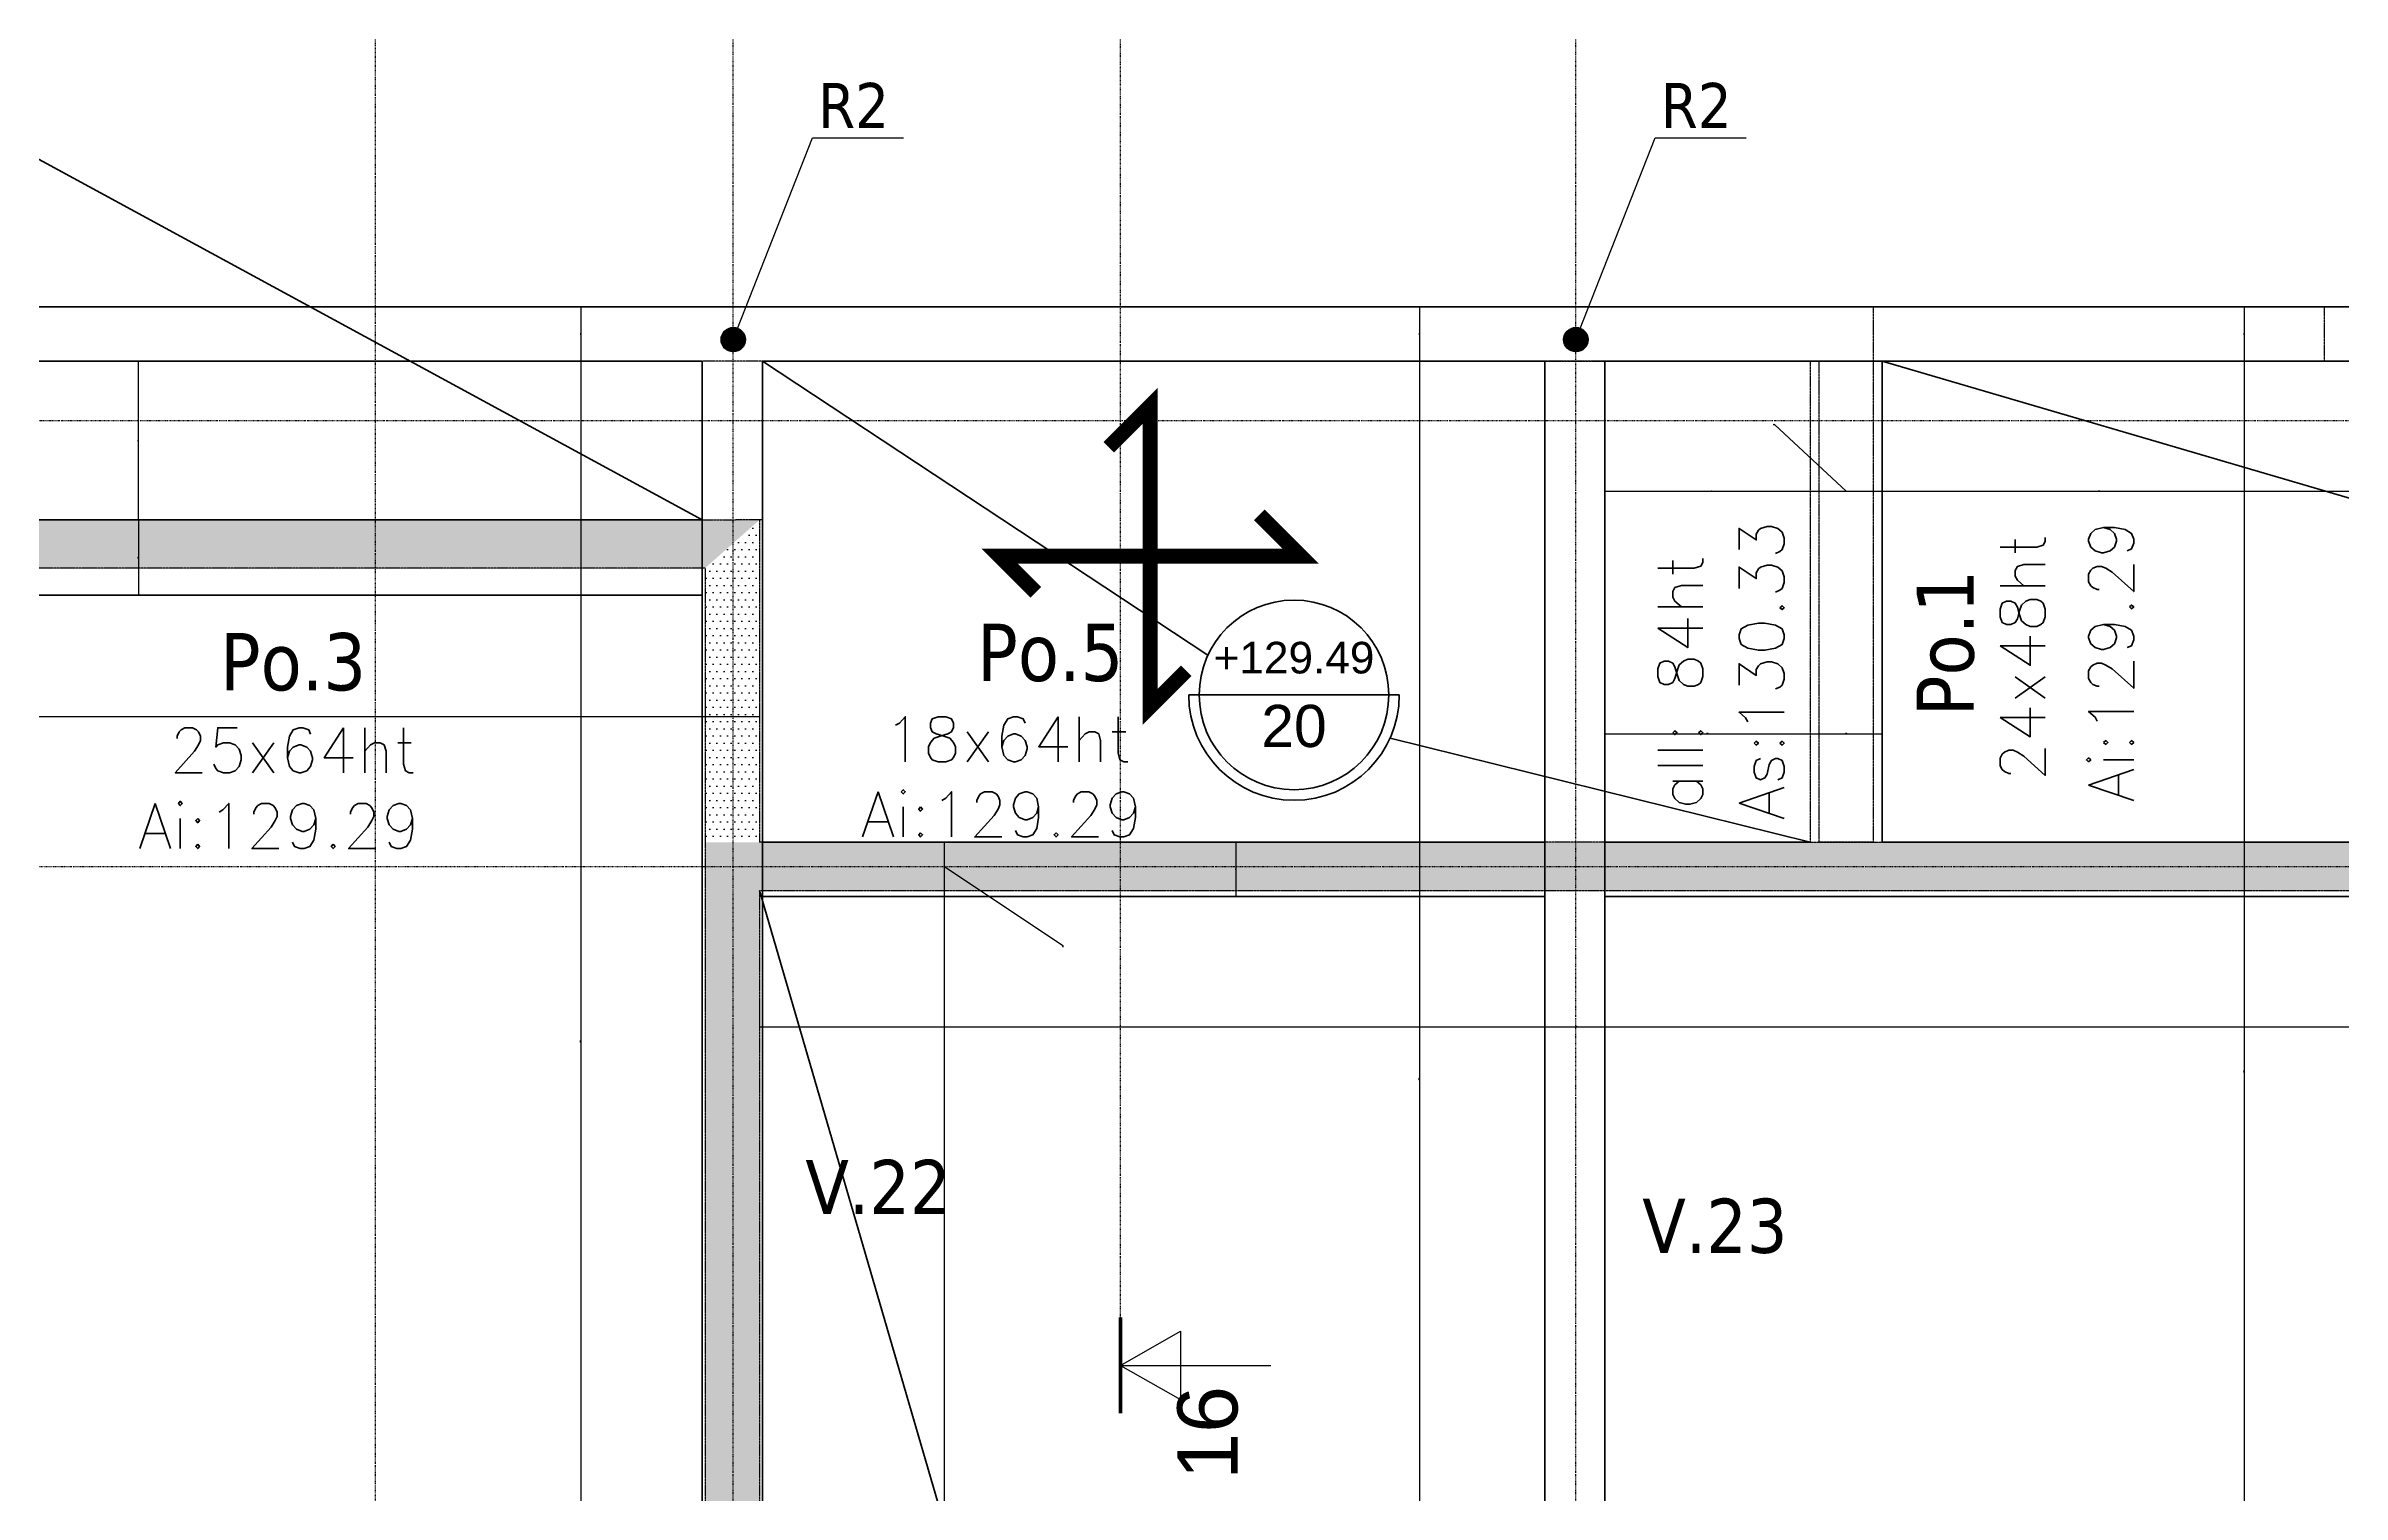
# Model space of a CAD drawing. Extents: x -12912 to 27386, y 1818 to 8189.
# Drawn here: x 3308 to 4071, y 7039 to 7520 of the extents above; entities that cross this region are included whole.
import ezdxf

# ---------------------------------------------------------------- set-up
doc = ezdxf.new("R2010")
doc.units = 0
doc.header["$MEASUREMENT"] = 0
for name, pattern in [('CACHE2', [4.7625, 3.175, -1.5875]), ('GrDotted', [0.4, 0.1, -0.1, 0.1, -0.1]), ('GrFeatureAxis', [0.85, 0.25, -0.2, 0.1, -0.2, 0.1]), ('STRICHPUNKT2_S11', [0.9, 0.7, -0.1, 0, -0.1])]:
    doc.linetypes.add(name, pattern=pattern)
doc.layers.get('0').update_dxf_attribs({"linetype": 'CONTINUOUS'})
doc.layers.get('DEFPOINTS').update_dxf_attribs({"linetype": 'CONTINUOUS'})
for name, color, linetype in [('K_ENT_M_Building_Coffrage PH Sous sol', 7, 'CONTINUOUS'), ('STR_COTATION', 1, 'CONTINUOUS'), ('STR_dob_liaisons_voiles', 23, 'CONTINUOUS'), ('STR_SURCH', 9, 'CACHE2'), ('STR_TXT', 102, 'CONTINUOUS'), ('STR_TXT_V', 102, 'CONTINUOUS')]:
    doc.layers.add(name, color=color, linetype=linetype)
for name, color, linetype, lineweight in [('STR_AXES', 4, 'STRICHPUNKT2_S11', 25), ('STR_DALLES', 103, 'CONTINUOUS', 35), ('STR_dob_dalles', 130, 'CONTINUOUS', 35), ('STR_POUTRES', 102, 'CONTINUOUS', 35), ('STR_VOILES', 6, 'CONTINUOUS', 70)]:
    doc.layers.add(name, color=color, linetype=linetype, lineweight=lineweight)
doc.styles.add('EPAIS', font='TAHOMA.TTF')
doc.styles.add('FIN', font='romans.shx')
doc.styles.add('GrCut', font='swissli.ttf', dxfattribs={"height": 0.2})
doc.styles.add('GrDimensions', font='simplex.shx')
doc.dimstyles.new('GrDimensions', dxfattribs={"dimtxt": 0.09, "dimasz": 0.05, "dimexe": 0.07, "dimexo": 0, "dimgap": 0.05, "dimtad": 1, "dimzin": 0, "dimdsep": 46, "dimtxsty": 'GrDimensions', "dimblk": 'ARCHTICK', "dimblk1": 'ARCHTICK', "dimblk2": 'ARCHTICK', "dimcen": 0.09, "dimadec": 0, "dimazin": 0, "dimtfac": 1, "dimtdec": 4, "dimtmove": 0, "dimatfit": 3, "dimldrblk": 'OPEN30', "dimfxl": 0, "dimtolj": 1, "dimtzin": 0, "dimarcsym": 0})
doc.dimstyles.new('nOVO', dxfattribs={"dimscale": 1.3, "dimtxt": 0.09, "dimasz": 0.05, "dimexe": 0.07, "dimexo": 0, "dimgap": 0.05, "dimtad": 1, "dimzin": 0, "dimdsep": 46, "dimtxsty": 'GrDimensions', "dimblk": 'ARCHTICK', "dimcen": 0.09, "dimadec": 0, "dimazin": 0, "dimtfac": 1, "dimtmove": 0, "dimatfit": 3, "dimldrblk": 'OPEN30', "dimfxl": 0, "dimtolj": 1, "dimtzin": 0, "dimarcsym": 0})
doc.dimstyles.new('Novo_MALKO', dxfattribs={"dimscale": 1.3, "dimtxt": 0.09, "dimasz": 0.05, "dimexe": 0.07, "dimexo": 0, "dimgap": 0.05, "dimtad": 1, "dimdec": 0, "dimlfac": 100, "dimzin": 0, "dimdsep": 46, "dimtxsty": 'GrDimensions', "dimblk": 'ARCHTICK', "dimcen": 0.09, "dimadec": 0, "dimazin": 0, "dimtfac": 1, "dimtdec": 0, "dimtmove": 0, "dimatfit": 3, "dimldrblk": 'OPEN30', "dimfxl": 0, "dimtolj": 1, "dimtzin": 0, "dimarcsym": 0})
pattern_1 = [(0, (5243.0074, 5883.9378), (1.190625, 2.38125), [0, -2.38125])]

# ---------------------------------------------------------------- blocks, each defined once
blk = doc.blocks.new('_ArchTick')
at = {"color": 0, "linetype": 'ByBlock', "const_width": 0.15}
blk.add_lwpolyline([(-0.5, -0.5), (0.5, 0.5)], dxfattribs=at)
blk = doc.blocks.new('*D308')
at = {"layer": 'DEFPOINTS', "color": 0, "linetype": 'Continuous'}
for p in [(2945.41, 7303.5), (3526.96, 7303.51), (3526.96, 7297.68)]:
    blk.add_point(p, dxfattribs=at)
at = {"layer": 'STR_COTATION', "color": 0, "linetype": 'Continuous', "lineweight": -2}
for p, q in [((2945.41, 7303.5), (2945.41, 7297.59)), ((3526.96, 7303.51), (3526.96, 7297.59)), ((2945.41, 7297.68), (3526.96, 7297.68))]:
    blk.add_line(p, q, dxfattribs=at)
at = {"layer": 'STR_COTATION', "color": 0, "linetype": 'Continuous', "lineweight": -2, "xscale": 0.065, "yscale": 0.065, "zscale": 0.065, "rotation": 180}
blk.add_blockref('_ArchTick', (2945.41, 7297.68), dxfattribs=at)
at = {"layer": 'STR_COTATION', "color": 0, "linetype": 'Continuous', "lineweight": -2, "xscale": 0.065, "yscale": 0.065, "zscale": 0.065}
blk.add_blockref('_ArchTick', (3526.96, 7297.68), dxfattribs=at)
at = {"layer": 'STR_COTATION', "color": 0, "linetype": 'Continuous', "lineweight": -3, "insert": (3236.18, 7297.81), "char_height": 0.117, "attachment_point": 5, "style": 'GrDimensions'}
blk.add_mtext('\\A1;581.55', dxfattribs=at)
blk = doc.blocks.new('_Open30')
at = {"color": 0, "linetype": 'ByBlock', "lineweight": -2}
for p, q in [((-1, 0), (0, 0)), ((0, 0), (-1, 0)), ((0, 0), (-1, 0))]:
    blk.add_line(p, q, dxfattribs=at)
blk = doc.blocks.new('*D309')
at = {"layer": 'DEFPOINTS', "color": 0, "linetype": 'Continuous'}
for p in [(3526.96, 7303.51), (3545.06, 7301.88), (3545.06, 7297.68)]:
    blk.add_point(p, dxfattribs=at)
at = {"layer": 'STR_COTATION', "color": 0, "linetype": 'Continuous', "lineweight": -2}
for p, q in [((3526.96, 7303.51), (3526.96, 7297.59)), ((3526.96, 7297.68), (3545.06, 7297.68)), ((3545.06, 7301.88), (3545.06, 7297.59))]:
    blk.add_line(p, q, dxfattribs=at)
at = {"layer": 'STR_COTATION', "color": 0, "linetype": 'Continuous', "lineweight": -2, "xscale": 0.065, "yscale": 0.065, "zscale": 0.065, "rotation": 180}
blk.add_blockref('_ArchTick', (3526.96, 7297.68), dxfattribs=at)
at = {"layer": 'STR_COTATION', "color": 0, "linetype": 'Continuous', "lineweight": -2, "xscale": 0.065, "yscale": 0.065, "zscale": 0.065}
blk.add_blockref('_ArchTick', (3545.06, 7297.68), dxfattribs=at)
at = {"layer": 'STR_COTATION', "color": 0, "linetype": 'Continuous', "lineweight": -3, "insert": (3536.01, 7297.81), "char_height": 0.117, "attachment_point": 5, "style": 'GrDimensions'}
blk.add_mtext('\\A1;1810', dxfattribs=at)
blk = doc.blocks.new('*D310')
at = {"layer": 'DEFPOINTS', "color": 0, "linetype": 'Continuous'}
for p in [(3545.06, 7200.67), (4088.01, 7201.87), (4088.01, 7194.64)]:
    blk.add_point(p, dxfattribs=at)
at = {"layer": 'STR_COTATION', "color": 0, "linetype": 'Continuous', "lineweight": -2}
for p, q in [((3545.06, 7200.67), (3545.06, 7194.55)), ((4088.01, 7201.87), (4088.01, 7194.55)), ((3545.06, 7194.64), (4088.01, 7194.64))]:
    blk.add_line(p, q, dxfattribs=at)
at = {"layer": 'STR_COTATION', "color": 0, "linetype": 'Continuous', "lineweight": -2, "xscale": 0.065, "yscale": 0.065, "zscale": 0.065, "rotation": 180}
blk.add_blockref('_ArchTick', (3545.06, 7194.64), dxfattribs=at)
at = {"layer": 'STR_COTATION', "color": 0, "linetype": 'Continuous', "lineweight": -2, "xscale": 0.065, "yscale": 0.065, "zscale": 0.065}
blk.add_blockref('_ArchTick', (4088.01, 7194.64), dxfattribs=at)
at = {"layer": 'STR_COTATION', "color": 0, "linetype": 'Continuous', "lineweight": -3, "insert": (3816.53, 7194.77), "char_height": 0.117, "attachment_point": 5, "style": 'GrDimensions'}
blk.add_mtext('\\A1;542.95', dxfattribs=at)
blk = doc.blocks.new('*D421')
at = {"layer": 'DEFPOINTS', "color": 0, "linetype": 'Continuous'}
for p in [(4038.42, 7433.86), (4038.42, 7415.76), (4038.42, 7415.76)]:
    blk.add_point(p, dxfattribs=at)
at = {"layer": 'STR_COTATION', "color": 0, "linetype": 'Continuous', "lineweight": -2}
for p, q in [((4038.42, 7433.86), (4038.33, 7433.86)), ((4038.42, 7433.86), (4038.42, 7415.76)), ((4038.42, 7415.76), (4038.33, 7415.76))]:
    blk.add_line(p, q, dxfattribs=at)
at = {"layer": 'STR_COTATION', "color": 0, "linetype": 'Continuous', "lineweight": -2, "xscale": 0.065, "yscale": 0.065, "zscale": 0.065}
for p, rotation in [((4038.42, 7433.86), 90), ((4038.42, 7415.76), 270)]:
    blk.add_blockref('_ArchTick', p, dxfattribs=dict(at, rotation=rotation))
at = {"layer": 'STR_COTATION', "color": 0, "linetype": 'Continuous', "lineweight": -3, "insert": (4038.3, 7424.81), "char_height": 0.117, "attachment_point": 5, "rotation": 90, "style": 'GrDimensions'}
blk.add_mtext('\\A1;1810', dxfattribs=at)
blk = doc.blocks.new('*D422')
at = {"layer": 'DEFPOINTS', "color": 0, "linetype": 'Continuous'}
for p in [(4038.42, 7415.76), (4038.42, 6943.81), (4047.93, 6943.81)]:
    blk.add_point(p, dxfattribs=at)
at = {"layer": 'STR_COTATION', "color": 0, "linetype": 'Continuous', "lineweight": -2}
for p, q in [((4038.42, 7415.76), (4038.51, 7415.76)), ((4038.42, 7415.76), (4038.42, 6943.81)), ((4047.93, 6943.81), (4038.33, 6943.81))]:
    blk.add_line(p, q, dxfattribs=at)
at = {"layer": 'STR_COTATION', "color": 0, "linetype": 'Continuous', "lineweight": -2, "xscale": 0.065, "yscale": 0.065, "zscale": 0.065}
for p, rotation in [((4038.42, 7415.76), 90), ((4038.42, 6943.81), 270)]:
    blk.add_blockref('_ArchTick', p, dxfattribs=dict(at, rotation=rotation))
at = {"layer": 'STR_COTATION', "color": 0, "linetype": 'Continuous', "lineweight": -3, "insert": (4038.3, 7179.79), "char_height": 0.117, "attachment_point": 5, "rotation": 90, "style": 'GrDimensions'}
blk.add_mtext('\\A1;471.95', dxfattribs=at)
blk = doc.blocks.new('*D424')
at = {"layer": 'DEFPOINTS', "color": 0, "linetype": 'Continuous'}
for p in [(3764.35, 7433.86), (3764.35, 7415.76), (3764.35, 7415.76)]:
    blk.add_point(p, dxfattribs=at)
at = {"layer": 'STR_COTATION', "color": 0, "linetype": 'Continuous', "lineweight": -2}
for p, q in [((3764.35, 7433.86), (3764.26, 7433.86)), ((3764.35, 7433.86), (3764.35, 7415.76)), ((3764.35, 7415.76), (3764.26, 7415.76))]:
    blk.add_line(p, q, dxfattribs=at)
at = {"layer": 'STR_COTATION', "color": 0, "linetype": 'Continuous', "lineweight": -2, "xscale": 0.065, "yscale": 0.065, "zscale": 0.065}
for p, rotation in [((3764.35, 7433.86), 90), ((3764.35, 7415.76), 270)]:
    blk.add_blockref('_ArchTick', p, dxfattribs=dict(at, rotation=rotation))
at = {"layer": 'STR_COTATION', "color": 0, "linetype": 'Continuous', "lineweight": -3, "insert": (3764.22, 7424.81), "char_height": 0.117, "attachment_point": 5, "rotation": 90, "style": 'GrDimensions'}
blk.add_mtext('\\A1;1810', dxfattribs=at)
blk = doc.blocks.new('*D425')
at = {"layer": 'DEFPOINTS', "color": 0, "linetype": 'Continuous'}
for p in [(3764.35, 7415.76), (3764.35, 6938.81), (3771.28, 6938.81)]:
    blk.add_point(p, dxfattribs=at)
at = {"layer": 'STR_COTATION', "color": 0, "linetype": 'Continuous', "lineweight": -2}
for p, q in [((3764.35, 7415.76), (3764.44, 7415.76)), ((3764.35, 7415.76), (3764.35, 6938.81)), ((3771.28, 6938.81), (3764.26, 6938.81))]:
    blk.add_line(p, q, dxfattribs=at)
at = {"layer": 'STR_COTATION', "color": 0, "linetype": 'Continuous', "lineweight": -2, "xscale": 0.065, "yscale": 0.065, "zscale": 0.065}
for p, rotation in [((3764.35, 7415.76), 90), ((3764.35, 6938.81), 270)]:
    blk.add_blockref('_ArchTick', p, dxfattribs=dict(at, rotation=rotation))
at = {"layer": 'STR_COTATION', "color": 0, "linetype": 'Continuous', "lineweight": -3, "insert": (3764.22, 7177.29), "char_height": 0.117, "attachment_point": 5, "rotation": 90, "style": 'GrDimensions'}
blk.add_mtext('\\A1;476.95', dxfattribs=at)
blk = doc.blocks.new('*D427')
at = {"layer": 'DEFPOINTS', "color": 0, "ltscale": 4.5}
for p in [(3485.69, 7433.86), (3485.69, 7415.76), (3485.69, 7415.76)]:
    blk.add_point(p, dxfattribs=at)
at = {"layer": 'STR_COTATION', "color": 0, "lineweight": -2, "ltscale": 4.5}
for p, q in [((3485.69, 7433.86), (3485.6, 7433.86)), ((3485.69, 7433.86), (3485.69, 7415.76)), ((3485.69, 7415.76), (3485.6, 7415.76))]:
    blk.add_line(p, q, dxfattribs=at)
at = {"layer": 'STR_COTATION', "color": 0, "lineweight": -2, "ltscale": 4.5, "xscale": 0.065, "yscale": 0.065, "zscale": 0.065}
for p, rotation in [((3485.69, 7433.86), 90), ((3485.69, 7415.76), 270)]:
    blk.add_blockref('_ArchTick', p, dxfattribs=dict(at, rotation=rotation))
at = {"layer": 'STR_COTATION', "color": 0, "ltscale": 4.5, "insert": (3485.57, 7424.81), "char_height": 0.117, "attachment_point": 5, "rotation": 90, "style": 'GrDimensions'}
blk.add_mtext('\\A1;1810', dxfattribs=at)
blk = doc.blocks.new('*D428')
at = {"layer": 'DEFPOINTS', "color": 0, "linetype": 'Continuous'}
for p in [(3485.69, 7415.76), (3485.69, 6963.81), (3497.82, 6963.81)]:
    blk.add_point(p, dxfattribs=at)
at = {"layer": 'STR_COTATION', "color": 0, "linetype": 'Continuous', "lineweight": -2}
for p, q in [((3485.69, 7415.76), (3485.78, 7415.76)), ((3485.69, 7415.76), (3485.69, 6963.81)), ((3497.82, 6963.81), (3485.6, 6963.81))]:
    blk.add_line(p, q, dxfattribs=at)
at = {"layer": 'STR_COTATION', "color": 0, "linetype": 'Continuous', "lineweight": -2, "xscale": 0.065, "yscale": 0.065, "zscale": 0.065}
for p, rotation in [((3485.69, 7415.76), 90), ((3485.69, 6963.81), 270)]:
    blk.add_blockref('_ArchTick', p, dxfattribs=dict(at, rotation=rotation))
at = {"layer": 'STR_COTATION', "color": 0, "linetype": 'Continuous', "lineweight": -3, "insert": (3485.57, 7189.79), "char_height": 0.117, "attachment_point": 5, "rotation": 90, "style": 'GrDimensions'}
blk.add_mtext('\\A1;451.95', dxfattribs=at)
blk = doc.blocks.new('*D587')
at = {"layer": 'DEFPOINTS', "color": 0, "linetype": 'Continuous'}
for p in [(3606.51, 7239.91), (3606.51, 7239.91), (3606.51, 6648.64)]:
    blk.add_point(p, dxfattribs=at)
at = {"layer": 'STR_COTATION', "color": 0, "linetype": 'Continuous', "lineweight": -2}
for p, q in [((3606.51, 7239.91), (3606.42, 7239.91)), ((3606.51, 6648.64), (3606.51, 7239.91)), ((3606.51, 6648.64), (3606.42, 6648.64))]:
    blk.add_line(p, q, dxfattribs=at)
at = {"layer": 'STR_COTATION', "color": 0, "linetype": 'Continuous', "lineweight": -2, "xscale": 0.065, "yscale": 0.065, "zscale": 0.065}
for p, rotation in [((3606.51, 7239.91), 90), ((3606.51, 6648.64), 270)]:
    blk.add_blockref('_ArchTick', p, dxfattribs=dict(at, rotation=rotation))
at = {"layer": 'STR_COTATION', "color": 0, "linetype": 'Continuous', "lineweight": -3, "insert": (3606.39, 6944.28), "char_height": 0.117, "attachment_point": 5, "rotation": 90, "style": 'GrDimensions'}
blk.add_mtext('\\A1;591.28', dxfattribs=at)
blk = doc.blocks.new('*D588')
at = {"layer": 'DEFPOINTS', "color": 0, "linetype": 'Continuous'}
for p in [(3606.51, 7255.91), (3606.51, 7255.91), (3606.51, 7239.91)]:
    blk.add_point(p, dxfattribs=at)
at = {"layer": 'STR_COTATION', "color": 0, "linetype": 'Continuous', "lineweight": -2}
for p, q in [((3606.51, 7255.91), (3606.42, 7255.91)), ((3606.51, 7239.91), (3606.51, 7255.91)), ((3606.51, 7247.91), (3645.91, 7221.59)), ((3606.51, 7239.91), (3606.42, 7239.91)), ((3645.91, 7221.59), (3645.91, 7221.07))]:
    blk.add_line(p, q, dxfattribs=at)
at = {"layer": 'STR_COTATION', "color": 0, "linetype": 'Continuous', "lineweight": -2, "xscale": 0.065, "yscale": 0.065, "zscale": 0.065}
for p, rotation in [((3606.51, 7255.91), 90), ((3606.51, 7239.91), 270)]:
    blk.add_blockref('_ArchTick', p, dxfattribs=dict(at, rotation=rotation))
at = {"layer": 'STR_COTATION', "color": 0, "linetype": 'Continuous', "lineweight": -3, "insert": (3645.79, 7221.33), "char_height": 0.117, "attachment_point": 5, "rotation": 90, "style": 'GrDimensions'}
blk.add_mtext('\\A1;1600', dxfattribs=at)
blk = doc.blocks.new('*D770')
at = {"layer": 'DEFPOINTS', "color": 0, "ltscale": 4.5}
for p in [(3333.98, 7363.02), (3333.98, 7338.02), (3338.7, 7338.02)]:
    blk.add_point(p, dxfattribs=at)
at = {"layer": 'STR_COTATION', "color": 0, "lineweight": -2, "ltscale": 4.5}
for p, q in [((3338.61, 7363.02), (3338.79, 7363.02)), ((3338.7, 7363.02), (3338.7, 7338.02)), ((3338.61, 7338.02), (3338.79, 7338.02))]:
    blk.add_line(p, q, dxfattribs=at)
at = {"layer": 'STR_COTATION', "color": 0, "lineweight": -2, "ltscale": 4.5, "xscale": 0.065, "yscale": 0.065, "zscale": 0.065}
for p, rotation in [((3338.7, 7363.02), 90), ((3338.7, 7338.02), 270)]:
    blk.add_blockref('_ArchTick', p, dxfattribs=dict(at, rotation=rotation))
at = {"layer": 'STR_COTATION', "color": 0, "ltscale": 4.5, "insert": (3338.58, 7350.52), "char_height": 0.117, "attachment_point": 5, "rotation": 90, "style": 'GrDimensions'}
blk.add_mtext('\\A1;2500', dxfattribs=at)
blk = doc.blocks.new('*D771')
at = {"layer": 'DEFPOINTS', "color": 0, "ltscale": 4.5}
for p in [(3698.93, 7255.91), (3698.93, 7237.91), (3703.4, 7237.91)]:
    blk.add_point(p, dxfattribs=at)
at = {"layer": 'STR_COTATION', "color": 0, "lineweight": -2, "ltscale": 4.5}
for p, q in [((3703.3, 7255.91), (3703.49, 7255.91)), ((3703.4, 7255.91), (3703.4, 7237.91)), ((3703.3, 7237.91), (3703.49, 7237.91))]:
    blk.add_line(p, q, dxfattribs=at)
at = {"layer": 'STR_COTATION', "color": 0, "lineweight": -2, "ltscale": 4.5, "xscale": 0.065, "yscale": 0.065, "zscale": 0.065}
for p, rotation in [((3703.4, 7255.91), 90), ((3703.4, 7237.91), 270)]:
    blk.add_blockref('_ArchTick', p, dxfattribs=dict(at, rotation=rotation))
at = {"layer": 'STR_COTATION', "color": 0, "ltscale": 4.5, "insert": (3703.27, 7246.91), "char_height": 0.117, "attachment_point": 5, "rotation": 90, "style": 'GrDimensions'}
blk.add_mtext('\\A1;1800', dxfattribs=at)
blk = doc.blocks.new('*D772')
at = {"layer": 'DEFPOINTS', "color": 0, "ltscale": 4.5}
for p in [(3894.17, 7287.16), (3918.17, 7291.97), (3918.17, 7287.16)]:
    blk.add_point(p, dxfattribs=at)
at = {"layer": 'STR_COTATION', "color": 0, "lineweight": -2, "ltscale": 4.5}
for p, q in [((3894.17, 7291.88), (3894.17, 7292.06)), ((3894.17, 7291.97), (3918.17, 7291.97)), ((3918.17, 7291.88), (3918.17, 7292.06))]:
    blk.add_line(p, q, dxfattribs=at)
at = {"layer": 'STR_COTATION', "color": 0, "lineweight": -2, "ltscale": 4.5, "xscale": 0.065, "yscale": 0.065, "zscale": 0.065, "rotation": 180}
blk.add_blockref('_ArchTick', (3894.17, 7291.97), dxfattribs=at)
at = {"layer": 'STR_COTATION', "color": 0, "lineweight": -2, "ltscale": 4.5, "xscale": 0.065, "yscale": 0.065, "zscale": 0.065}
blk.add_blockref('_ArchTick', (3918.17, 7291.97), dxfattribs=at)
at = {"layer": 'STR_COTATION', "color": 0, "ltscale": 4.5, "insert": (3906.17, 7292.09), "char_height": 0.117, "attachment_point": 5, "style": 'GrDimensions'}
blk.add_mtext('\\A1;2400', dxfattribs=at)
blk = doc.blocks.new('*D773')
at = {"layer": 'DEFPOINTS', "color": 0, "ltscale": 4.5}
for p in [(3826.01, 7415.76), (3894.17, 7415.76), (3894.17, 7291.97)]:
    blk.add_point(p, dxfattribs=at)
at = {"layer": 'STR_COTATION', "color": 0, "lineweight": -2, "ltscale": 4.5}
for p, q in [((3826.01, 7292.06), (3826.01, 7291.88)), ((3826.01, 7291.97), (3894.17, 7291.97)), ((3894.17, 7292.06), (3894.17, 7291.88))]:
    blk.add_line(p, q, dxfattribs=at)
at = {"layer": 'STR_COTATION', "color": 0, "lineweight": -2, "ltscale": 4.5, "xscale": 0.065, "yscale": 0.065, "zscale": 0.065, "rotation": 180}
blk.add_blockref('_ArchTick', (3826.01, 7291.97), dxfattribs=at)
at = {"layer": 'STR_COTATION', "color": 0, "lineweight": -2, "ltscale": 4.5, "xscale": 0.065, "yscale": 0.065, "zscale": 0.065}
blk.add_blockref('_ArchTick', (3894.17, 7291.97), dxfattribs=at)
at = {"layer": 'STR_COTATION', "color": 0, "ltscale": 4.5, "insert": (3860.09, 7292.09), "char_height": 0.117, "attachment_point": 5, "style": 'GrDimensions'}
blk.add_mtext('\\A1;6816', dxfattribs=at)
blk = doc.blocks.new('*D859')
at = {"layer": 'DEFPOINTS', "color": 0, "ltscale": 4.5}
for p in [(3826.01, 7377.67), (3897.17, 7377.67), (3897.17, 7372.55)]:
    blk.add_point(p, dxfattribs=at)
at = {"layer": 'STR_COTATION', "color": 0, "lineweight": -2, "ltscale": 4.5}
for p, q in [((3826.01, 7372.64), (3826.01, 7372.46)), ((3826.01, 7372.55), (3897.17, 7372.55)), ((3897.17, 7372.64), (3897.17, 7372.46))]:
    blk.add_line(p, q, dxfattribs=at)
at = {"layer": 'STR_COTATION', "color": 0, "lineweight": -2, "ltscale": 4.5, "xscale": 0.065, "yscale": 0.065, "zscale": 0.065, "rotation": 180}
blk.add_blockref('_ArchTick', (3826.01, 7372.55), dxfattribs=at)
at = {"layer": 'STR_COTATION', "color": 0, "lineweight": -2, "ltscale": 4.5, "xscale": 0.065, "yscale": 0.065, "zscale": 0.065}
blk.add_blockref('_ArchTick', (3897.17, 7372.55), dxfattribs=at)
at = {"layer": 'STR_COTATION', "color": 0, "ltscale": 4.5, "insert": (3861.59, 7372.67), "char_height": 0.117, "attachment_point": 5, "style": 'GrDimensions'}
blk.add_mtext('\\A1;7116', dxfattribs=at)
blk = doc.blocks.new('*D860')
at = {"layer": 'DEFPOINTS', "color": 0, "ltscale": 4.5}
for p in [(3915.17, 7382.73), (3897.17, 7377.67), (3915.17, 7372.55)]:
    blk.add_point(p, dxfattribs=at)
at = {"layer": 'STR_COTATION', "color": 0, "lineweight": -2, "ltscale": 4.5}
for p, q in [((3882.47, 7394.65), (3881.95, 7394.65)), ((3906.17, 7372.55), (3882.47, 7394.65)), ((3897.17, 7372.64), (3897.17, 7372.46)), ((3897.17, 7372.55), (3915.17, 7372.55)), ((3915.17, 7372.64), (3915.17, 7372.46))]:
    blk.add_line(p, q, dxfattribs=at)
at = {"layer": 'STR_COTATION', "color": 0, "lineweight": -2, "ltscale": 4.5, "xscale": 0.065, "yscale": 0.065, "zscale": 0.065, "rotation": 180}
blk.add_blockref('_ArchTick', (3897.17, 7372.55), dxfattribs=at)
at = {"layer": 'STR_COTATION', "color": 0, "lineweight": -2, "ltscale": 4.5, "xscale": 0.065, "yscale": 0.065, "zscale": 0.065}
blk.add_blockref('_ArchTick', (3915.17, 7372.55), dxfattribs=at)
at = {"layer": 'STR_COTATION', "color": 0, "ltscale": 4.5, "insert": (3882.21, 7394.77), "char_height": 0.117, "attachment_point": 5, "style": 'GrDimensions'}
blk.add_mtext('\\A1;1800', dxfattribs=at)
blk = doc.blocks.new('*D868')
at = {"layer": 'DEFPOINTS', "color": 0, "ltscale": 4.5}
for p in [(4065.17, 7415.76), (3915.17, 7382.73), (4065.17, 7372.55)]:
    blk.add_point(p, dxfattribs=at)
at = {"layer": 'STR_COTATION', "color": 0, "lineweight": -2, "ltscale": 4.5}
for p, q in [((3915.17, 7372.64), (3915.17, 7372.46)), ((3915.17, 7372.55), (4065.17, 7372.55)), ((4065.17, 7372.64), (4065.17, 7372.46))]:
    blk.add_line(p, q, dxfattribs=at)
at = {"layer": 'STR_COTATION', "color": 0, "lineweight": -2, "ltscale": 4.5, "xscale": 0.065, "yscale": 0.065, "zscale": 0.065, "rotation": 180}
blk.add_blockref('_ArchTick', (3915.17, 7372.55), dxfattribs=at)
at = {"layer": 'STR_COTATION', "color": 0, "lineweight": -2, "ltscale": 4.5, "xscale": 0.065, "yscale": 0.065, "zscale": 0.065}
blk.add_blockref('_ArchTick', (4065.17, 7372.55), dxfattribs=at)
at = {"layer": 'STR_COTATION', "color": 0, "ltscale": 4.5, "insert": (3990.17, 7372.67), "char_height": 0.117, "attachment_point": 5, "style": 'GrDimensions'}
blk.add_mtext('\\A1;150.00', dxfattribs=at)
blk = doc.blocks.new('*D869')
at = {"layer": 'DEFPOINTS', "color": 0, "ltscale": 4.5}
for p in [(4065.17, 7415.76), (4644.01, 7415.76), (4644.01, 7372.55)]:
    blk.add_point(p, dxfattribs=at)
at = {"layer": 'STR_COTATION', "color": 0, "lineweight": -2, "ltscale": 4.5}
for p, q in [((4065.17, 7372.64), (4065.17, 7372.46)), ((4065.17, 7372.55), (4644.01, 7372.55)), ((4644.01, 7372.64), (4644.01, 7372.46))]:
    blk.add_line(p, q, dxfattribs=at)
at = {"layer": 'STR_COTATION', "color": 0, "lineweight": -2, "ltscale": 4.5, "xscale": 0.065, "yscale": 0.065, "zscale": 0.065, "rotation": 180}
blk.add_blockref('_ArchTick', (4065.17, 7372.55), dxfattribs=at)
at = {"layer": 'STR_COTATION', "color": 0, "lineweight": -2, "ltscale": 4.5, "xscale": 0.065, "yscale": 0.065, "zscale": 0.065}
blk.add_blockref('_ArchTick', (4644.01, 7372.55), dxfattribs=at)
at = {"layer": 'STR_COTATION', "color": 0, "ltscale": 4.5, "insert": (4354.59, 7372.67), "char_height": 0.117, "attachment_point": 5, "style": 'GrDimensions'}
blk.add_mtext('\\A1;578.83', dxfattribs=at)
blk = doc.blocks.new('*D929')
at = {"layer": 'DEFPOINTS', "color": 0, "ltscale": 4.5}
for p in [(3338.7, 7415.76), (3349.51, 7415.76), (3333.98, 7363.02)]:
    blk.add_point(p, dxfattribs=at)
at = {"layer": 'STR_COTATION', "color": 0, "lineweight": -2, "ltscale": 4.5}
for p, q in [((3338.79, 7415.76), (3338.61, 7415.76)), ((3338.7, 7363.02), (3338.7, 7415.76)), ((3338.61, 7363.02), (3338.79, 7363.02))]:
    blk.add_line(p, q, dxfattribs=at)
at = {"layer": 'STR_COTATION', "color": 0, "lineweight": -2, "ltscale": 4.5, "xscale": 0.065, "yscale": 0.065, "zscale": 0.065}
for p, rotation in [((3338.7, 7415.76), 90), ((3338.7, 7363.02), 270)]:
    blk.add_blockref('_ArchTick', p, dxfattribs=dict(at, rotation=rotation))
at = {"layer": 'STR_COTATION', "color": 0, "ltscale": 4.5, "insert": (3338.58, 7389.39), "char_height": 0.117, "attachment_point": 5, "rotation": 90, "style": 'GrDimensions'}
blk.add_mtext('\\A1;5274', dxfattribs=at)

msp = doc.modelspace()

# ---------------------------------------------------------------- hatches: boundary and pattern name
at = {"layer": 'STR_dob_liaisons_voiles', "ltscale": 4.5}
h = msp.add_hatch(color=256, dxfattribs=at)
h.paths.add_polyline_path([(3537.847, 7426.7, 0.0938149), (3536.36, 7426.982), (3536.36, 7422.912)])
h.paths.add_polyline_path([(3536.36, 7422.912), (3536.36, 7418.843, 0.4142136), (3540.429, 7422.912, 0.3084139), (3537.847, 7426.7)])
h.paths.add_polyline_path([(3536.36, 7426.982, 0.4142136), (3532.29, 7422.912, 0.4142136), (3536.36, 7418.843)])
h = msp.add_hatch(color=256, dxfattribs=at)
h.paths.add_polyline_path([(3817.847, 7426.7, 0.0938149), (3816.36, 7426.982), (3816.36, 7422.912)])
h.paths.add_polyline_path([(3816.36, 7422.912), (3816.36, 7418.843, 0.4142136), (3820.429, 7422.912, 0.3084139), (3817.847, 7426.7)])
h.paths.add_polyline_path([(3816.36, 7426.982, 0.4142136), (3812.29, 7422.912, 0.4142136), (3816.36, 7418.843)])
at = {"layer": 'STR_SURCH', "linetype": 'Continuous'}
h = msp.add_hatch(dxfattribs=at)
h.set_pattern_fill('DOTS', color=256, scale=1.5, style=0)
h.set_pattern_definition(pattern_1)
h.paths.add_polyline_path([(3545.056, 7363.02), (2946.36, 7363.02), (2946.36, 7347.02), (3526.959, 7347.02)])
h = msp.add_hatch(dxfattribs=at)
h.set_pattern_fill('DOTS', color=256, scale=1.5, style=0)
h.set_pattern_definition(pattern_1)
h.paths.add_polyline_path([(3545.056, 7363.02), (3526.959, 7347.02), (3526.959, 7255.914), (3545.056, 7255.914)])
h = msp.add_hatch(dxfattribs=at)
h.set_pattern_fill('DOTS', color=256, scale=1.5, style=0)
h.set_pattern_definition(pattern_1)
h.paths.add_polyline_path([(3526.959, 6630.539), (3545.056, 6648.637), (3545.056, 7255.914), (3526.959, 7255.914)])
h = msp.add_hatch(dxfattribs=at)
h.set_pattern_fill('DOTS', color=256, scale=1.5, style=0)
h.set_pattern_definition(pattern_1)
h.paths.add_polyline_path([(4104.007, 7255.914), (3545.056, 7255.914), (3545.056, 7239.914), (4088.007, 7239.914)])

# ---------------------------------------------------------------- linework, layer by layer
at = {"color": 1, "linetype": 'ByBlock', "const_width": 5}
for points in [[(3674.898, 7350.94), (3674.898, 7400.94), (3661.144, 7387.186)], [(3674.898, 7350.94), (3724.898, 7350.94), (3711.144, 7364.693)], [(3636.889, 7338.949), (3624.898, 7350.94), (3674.898, 7350.94)], [(3686.889, 7312.931), (3674.898, 7300.94), (3674.898, 7350.94)]]:
    msp.add_lwpolyline(points, dxfattribs=at)
at = {"layer": 'K_ENT_M_Building_Coffrage PH Sous sol', "color": 7, "linetype": 'Continuous'}
for p, q in [((3665.012, 7082.138), (3685.012, 7093.484)), ((3685.012, 7093.484), (3685.012, 7070.791)), ((3665.012, 7082.138), (3685.012, 7082.138)), ((3665.012, 7082.138), (3685.012, 7070.791)), ((3685.012, 7082.138), (3715.012, 7082.138))]:
    msp.add_line(p, q, dxfattribs=at)
at = {"layer": 'K_ENT_M_Building_Coffrage PH Sous sol', "color": 7, "linetype": 'GrFeatureAxis'}
for points in [[(3417.493, 5842.702), (3417.493, 7548.45)], [(3665.012, 7082.138), (3665.012, 7548.45)], [(2276.524, 7396.014), (4800.578, 7396.014)]]:
    msp.add_lwpolyline(points, dxfattribs=at)
at = {"layer": 'K_ENT_M_Building_Coffrage PH Sous sol', "color": 7, "linetype": 'Continuous', "const_width": 1.2}
msp.add_lwpolyline([(3664.992, 7098.063), (3665.032, 7066.213)], dxfattribs=at)
at = {"layer": 'STR_AXES', "linetype": 'GrFeatureAxis'}
for p, q in [((3536.36, 5622.963), (3536.36, 8022.963)), ((3816.36, 5622.963), (3816.36, 8022.963)), ((-1309.741, 7247.914), (7906.576, 7247.914))]:
    msp.add_line(p, q, dxfattribs=at)
at = {"layer": 'STR_DALLES', "linetype": 'Continuous'}
for p, q in [((3526.006, 7363.02), (3261.007, 7363.02)), ((3806.006, 7255.914), (3546.009, 7255.914)), ((3894.172, 7255.914), (3826.009, 7255.914))]:
    msp.add_line(p, q, dxfattribs=at)
at = {"layer": 'STR_dob_dalles', "linetype": 'Continuous', "lineweight": 35}
for p, q in [((3271.8, 7501.158), (3526.007, 7363.044)), ((3694.09, 7318.097), (3546.009, 7415.762)), ((4265.356, 7313.85), (3918.172, 7415.762)), ((3687.68, 7304.873), (3757.68, 7304.873)), ((3754.617, 7290.554), (3894.172, 7255.914)), ((3545.056, 7239.938), (3740.866, 6567.949))]:
    msp.add_line(p, q, dxfattribs=at)
for major_axis, start_param, end_param in [((-22.274, 22.274), 3.9269908, 10.2101761), ((24.749, 24.749), 2.3561945, 5.4977871)]:
    msp.add_ellipse((3722.68, 7304.873), major_axis=major_axis, ratio=1, start_param=start_param, end_param=end_param, dxfattribs=at)
at = {"layer": 'STR_dob_liaisons_voiles', "ltscale": 4.5}
for p, q in [((3536.36, 7422.912), (3562.675, 7489.93)), ((3562.675, 7489.93), (3592.943, 7489.93)), ((3816.36, 7422.912), (3842.675, 7489.93)), ((3842.675, 7489.93), (3872.943, 7489.93))]:
    msp.add_line(p, q, dxfattribs=at)
for centre in [(3536.36, 7422.912), (3816.36, 7422.912)]:
    msp.add_circle(centre, 4.07, dxfattribs=at)
at = {"layer": 'STR_POUTRES', "linetype": 'Continuous'}
for p, q in [((3918.172, 7415.762), (3918.172, 7255.914)), ((3526.006, 7338.02), (3261.007, 7338.02)), ((3918.172, 7255.914), (4086.006, 7255.914)), ((3806.006, 7237.914), (3546.009, 7237.914)), ((4086.006, 7237.914), (3826.009, 7237.914))]:
    msp.add_line(p, q, dxfattribs=at)
at = {"layer": 'STR_SURCH', "linetype": 'GrDotted', "ltscale": 0.5}
for p, q in [((3806.006, 7415.762), (3826.009, 7415.762)), ((3826.009, 7255.914), (3806.006, 7255.914)), ((3894.172, 7255.914), (3918.172, 7255.914))]:
    msp.add_line(p, q, dxfattribs=at)
at = {"layer": 'STR_SURCH', "linetype": 'GrDotted'}
for p, q in [((3894.172, 7415.762), (3894.172, 7255.914)), ((3545.056, 7363.02), (3545.056, 7255.914)), ((3526.006, 7347.02), (2946.361, 7347.02)), ((3526.959, 7347.02), (3526.959, 7255.914)), ((3526.959, 7255.914), (3526.959, 6963.81)), ((3545.056, 7239.914), (4088.007, 7239.914)), ((3545.056, 7239.914), (3545.056, 6963.81))]:
    msp.add_line(p, q, dxfattribs=at)
at = {"layer": 'STR_SURCH', "linetype": 'GrDotted', "ltscale": 0.25}
msp.add_line((3526.007, 7363.02), (3537.219, 7363.02), dxfattribs=at)
at = {"layer": 'STR_SURCH', "linetype": 'GrDotted', "ltscale": 0.125}
msp.add_line((3545.056, 7363.02), (3537.219, 7363.02), dxfattribs=at)
at = {"layer": 'STR_SURCH', "linetype": 'GrDotted', "ltscale": 0.023816}
msp.add_line((3546.009, 7363.02), (3545.056, 7363.02), dxfattribs=at)
at = {"layer": 'STR_SURCH', "linetype": 'GrDotted', "ltscale": 0.023781}
msp.add_line((3526.959, 7347.02), (3526.007, 7347.02), dxfattribs=at)
at = {"layer": 'STR_SURCH', "linetype": 'GrDotted', "ltscale": 0.023824}
msp.add_line((3546.009, 7255.914), (3545.056, 7255.914), dxfattribs=at)
at = {"layer": 'STR_SURCH', "linetype": 'GrDotted'}
msp.add_lwpolyline([(2328.358, 7433.859), (3915.172, 7433.859), (3915.172, 7255.914), (3897.172, 7255.914), (3897.172, 7415.762), (2328.358, 7415.762)], close=True, dxfattribs=at)
for points in [[(4065.172, 7433.859), (4664.007, 7433.859), (4664.007, 7255.914)], [(4644.007, 7255.914), (4644.006, 7415.762), (4065.172, 7415.762)]]:
    msp.add_lwpolyline(points, dxfattribs=at)
at = {"layer": 'STR_SURCH', "linetype": 'GrDotted', "ltscale": 0.25}
msp.add_lwpolyline([(4065.172, 7415.762), (4065.172, 7433.859)], dxfattribs=at)
at = {"layer": 'STR_VOILES', "linetype": 'Continuous'}
for p, q in [((2946.36, 7433.859), (3897.172, 7433.859)), ((3897.172, 7433.859), (4664.007, 7433.859)), ((3526.006, 7415.762), (3261.007, 7415.762)), ((3526.006, 7363.02), (3526.006, 7415.762)), ((3806.006, 7415.762), (3546.009, 7415.762)), ((3546.009, 7415.762), (3546.009, 7363.02)), ((3806.006, 7255.914), (3806.006, 7415.762)), ((3897.172, 7415.762), (3826.009, 7415.762)), ((3826.009, 7415.762), (3826.009, 7255.914)), ((4086.006, 7415.762), (3897.172, 7415.762)), ((3526.007, 6963.81), (3526.006, 7363.02)), ((3546.009, 7363.02), (3546.01, 6963.81)), ((3806.006, 6938.81), (3806.006, 7255.914)), ((3826.009, 7255.914), (3826.009, 6938.81))]:
    msp.add_line(p, q, dxfattribs=at)

# ---------------------------------------------------------------- texts
at = {"layer": 'K_ENT_M_Building_Coffrage PH Sous sol', "color": 7, "linetype": 'Continuous', "insert": (3694.051, 7059.728), "char_height": 20, "attachment_point": 5, "rotation": 90, "style": 'GrCut'}
msp.add_mtext('{16}', dxfattribs=at)
at = {"layer": 'STR_dob_dalles', "linetype": 'Continuous', "lineweight": 35, "attachment_point": 8}
for s, insert, char_height in [('{\\fSwis721 Lt BT|b0|i0|c0|p34;+129.49}', (3722.68, 7311.873), 10.5), ('{\\fSwis721 Lt BT|b0|i0|c0|p34;20}', (3722.68, 7287.373), 14)]:
    msp.add_mtext(s, dxfattribs=dict(at, insert=insert, char_height=char_height))
at = {"layer": 'STR_dob_liaisons_voiles', "ltscale": 4.5, "style": 'EPAIS'}
for p in [(3564.564, 7493.204), (3844.564, 7493.204)]:
    msp.add_text('R2', height=15, dxfattribs=at).set_placement(p)
at = {"layer": 'STR_TXT', "linetype": 'Continuous', "attachment_point": 1}
for s, insert, char_height, rotation, style in [('As:130.33', (3870.592, 7263.15), 15, 90.000448, 'FIN'), ('24x48ht', (3957.339, 7276.196), 15, 90.000001, 'FIN'), ('Ai:129.29', (3986.721, 7269.167), 15, 90.000001, 'FIN'), ('all: 84ht ', (3843.548, 7266.613), 15, 90.000448, 'FIN'), ('Po.1', (3929.546, 7297.812), 19, 90.000001, 'EPAIS')]:
    msp.add_mtext(s, dxfattribs=dict(at, insert=insert, char_height=char_height, rotation=rotation, style=style))
for s, insert, char_height, style in [('Po.3', (3365.75, 7325.426), 19, 'EPAIS'), ('Po.5', (3617.39, 7328.522), 19, 'EPAIS'), ('18x64ht', (3586.413, 7297.643), 15, 'FIN'), ('25x64ht', (3348.972, 7294.003), 15, 'FIN'), ('Ai:129.29', (3578.684, 7272.688), 15, 'FIN'), ('Ai:129.29', (3338.447, 7268.825), 15, 'FIN')]:
    msp.add_mtext(s, dxfattribs=dict(at, insert=insert, char_height=char_height, style=style))
at = {"layer": 'STR_TXT_V', "ltscale": 4.5, "style": 'EPAIS'}
for s, p in [('V.22', (3560.267, 7132.411)), ('V.23', (3838.389, 7119.525))]:
    msp.add_text(s, height=18, dxfattribs=at).set_placement(p)

# ---------------------------------------------------------------- dimensions: what is measured, and where the dimension line sits
at = {"layer": 'STR_COTATION', "ltscale": 4.5}
for base, p1, p2, picture, middle in [((3485.689, 7415.762), (3485.689, 7433.859), (3485.689, 7415.762), '*D427', (3485.565, 7424.81)), ((3338.703, 7415.762), (3333.983, 7363.02), (3349.508, 7415.762), '*D929', (3338.58, 7389.391))]:
    dim = msp.add_linear_dim(base=base, p1=p1, p2=p2, angle=90, dimstyle='Novo_MALKO', override={"dimtmove": 1}, dxfattribs=at)
    dim.commit()
    dim.dimension.update_dxf_attribs({"geometry": picture, "text_midpoint": middle})
at = {"layer": 'STR_COTATION', "linetype": 'Continuous', "lineweight": -3}
for base, p1, p2, override, picture, middle in [((3764.346, 7415.762), (3764.346, 7433.859), (3764.346, 7415.762), {"dimscale": 1.3, "dimdec": 0, "dimlfac": 100, "dimzin": 0}, '*D424', (3764.223, 7424.81)), ((4038.421, 7415.762), (4038.421, 7433.859), (4038.421, 7415.762), {"dimscale": 1.3, "dimdec": 0, "dimlfac": 100, "dimzin": 0}, '*D421', (4038.297, 7424.81)), ((3485.689, 6963.81), (3485.689, 7415.762), (3497.816, 6963.81), {"dimscale": 1.3, "dimtmove": 1}, '*D428', (3485.565, 7189.786)), ((3764.346, 6938.81), (3764.346, 7415.762), (3771.278, 6938.81), {"dimscale": 1.3, "dimtmove": 1}, '*D425', (3764.223, 7177.286)), ((4038.421, 6943.81), (4038.421, 7415.762), (4047.925, 6943.81), {"dimscale": 1.3, "dimtmove": 1}, '*D422', (4038.297, 7179.786)), ((3606.513, 7239.914), (3606.513, 6648.637), (3606.513, 7239.914), {"dimscale": 1.3, "dimtmove": 1}, '*D587', (3606.389, 6944.275))]:
    dim = msp.add_linear_dim(base=base, p1=p1, p2=p2, angle=90, dimstyle='GrDimensions', override=override, dxfattribs=at)
    dim.commit()
    dim.dimension.update_dxf_attribs({"geometry": picture, "text_midpoint": middle})
at = {"layer": 'STR_COTATION', "ltscale": 4.5}
for base, p1, p2, dimstyle, picture, middle in [((3894.172, 7291.966), (3826.009, 7415.762), (3894.172, 7415.762), 'Novo_MALKO', '*D773', (3860.09, 7292.09)), ((4065.172, 7372.549), (3915.172, 7382.731), (4065.172, 7415.762), 'nOVO', '*D868', (3990.172, 7372.672)), ((4644.006, 7372.549), (4065.172, 7415.762), (4644.006, 7415.762), 'nOVO', '*D869', (4354.589, 7372.672)), ((3897.172, 7372.549), (3826.009, 7377.674), (3897.172, 7377.674), 'Novo_MALKO', '*D859', (3861.59, 7372.672))]:
    dim = msp.add_linear_dim(base=base, p1=p1, p2=p2, dimstyle=dimstyle, dxfattribs=at)
    dim.commit()
    dim.dimension.update_dxf_attribs({"geometry": picture, "text_midpoint": middle})
dim = msp.add_linear_dim(base=(3915.172, 7372.549), p1=(3897.172, 7377.674), p2=(3915.172, 7382.731), dimstyle='Novo_MALKO', override={"dimtmove": 1}, dxfattribs=at)
dim.commit()
dim.dimension.update_dxf_attribs({"geometry": '*D860', "text_midpoint": (3882.409, 7394.651), "dimtype": 160})
for base, p1, p2, picture, middle in [((3338.703, 7338.02), (3333.983, 7363.02), (3333.983, 7338.02), '*D770', (3338.58, 7350.52)), ((3703.396, 7237.914), (3698.93, 7255.914), (3698.93, 7237.914), '*D771', (3703.272, 7246.914))]:
    dim = msp.add_linear_dim(base=base, p1=p1, p2=p2, angle=90, dimstyle='Novo_MALKO', dxfattribs=at)
    dim.commit()
    dim.dimension.update_dxf_attribs({"geometry": picture, "text_midpoint": middle})
at = {"layer": 'STR_COTATION', "linetype": 'Continuous', "lineweight": -3}
for base, p1, p2, override, picture, middle in [((3526.959, 7297.682), (2945.408, 7303.498), (3526.959, 7303.514), {"dimscale": 1.3, "dimtmove": 1}, '*D308', (3236.183, 7297.805)), ((3545.056, 7297.682), (3526.959, 7303.514), (3545.056, 7301.879), {"dimscale": 1.3, "dimdec": 0, "dimlfac": 100, "dimzin": 0, "dimtmove": 1}, '*D309', (3536.007, 7297.805)), ((4088.007, 7194.643), (3545.056, 7200.672), (4088.007, 7201.865), {"dimscale": 1.3, "dimtmove": 1}, '*D310', (3816.532, 7194.767))]:
    dim = msp.add_linear_dim(base=base, p1=p1, p2=p2, dimstyle='GrDimensions', override=override, dxfattribs=at)
    dim.commit()
    dim.dimension.update_dxf_attribs({"geometry": picture, "text_midpoint": middle})
at = {"layer": 'STR_COTATION', "ltscale": 4.5}
dim = msp.add_linear_dim(base=(3918.172, 7291.966), p1=(3894.172, 7287.155), p2=(3918.172, 7287.155), dimstyle='Novo_MALKO', dxfattribs=at)
dim.commit()
dim.dimension.update_dxf_attribs({"geometry": '*D772', "text_midpoint": (3906.172, 7291.966), "dimtype": 160})
at = {"layer": 'STR_COTATION', "linetype": 'Continuous', "lineweight": -3}
dim = msp.add_linear_dim(base=(3606.513, 7255.914), p1=(3606.513, 7239.914), p2=(3606.513, 7255.914), angle=90, dimstyle='GrDimensions', override={"dimscale": 1.3, "dimdec": 0, "dimlfac": 100, "dimtmove": 1}, dxfattribs=at)
dim.commit()
dim.dimension.update_dxf_attribs({"geometry": '*D588', "text_midpoint": (3645.91, 7221.521), "dimtype": 160})

doc.saveas('drawing.dxf')
